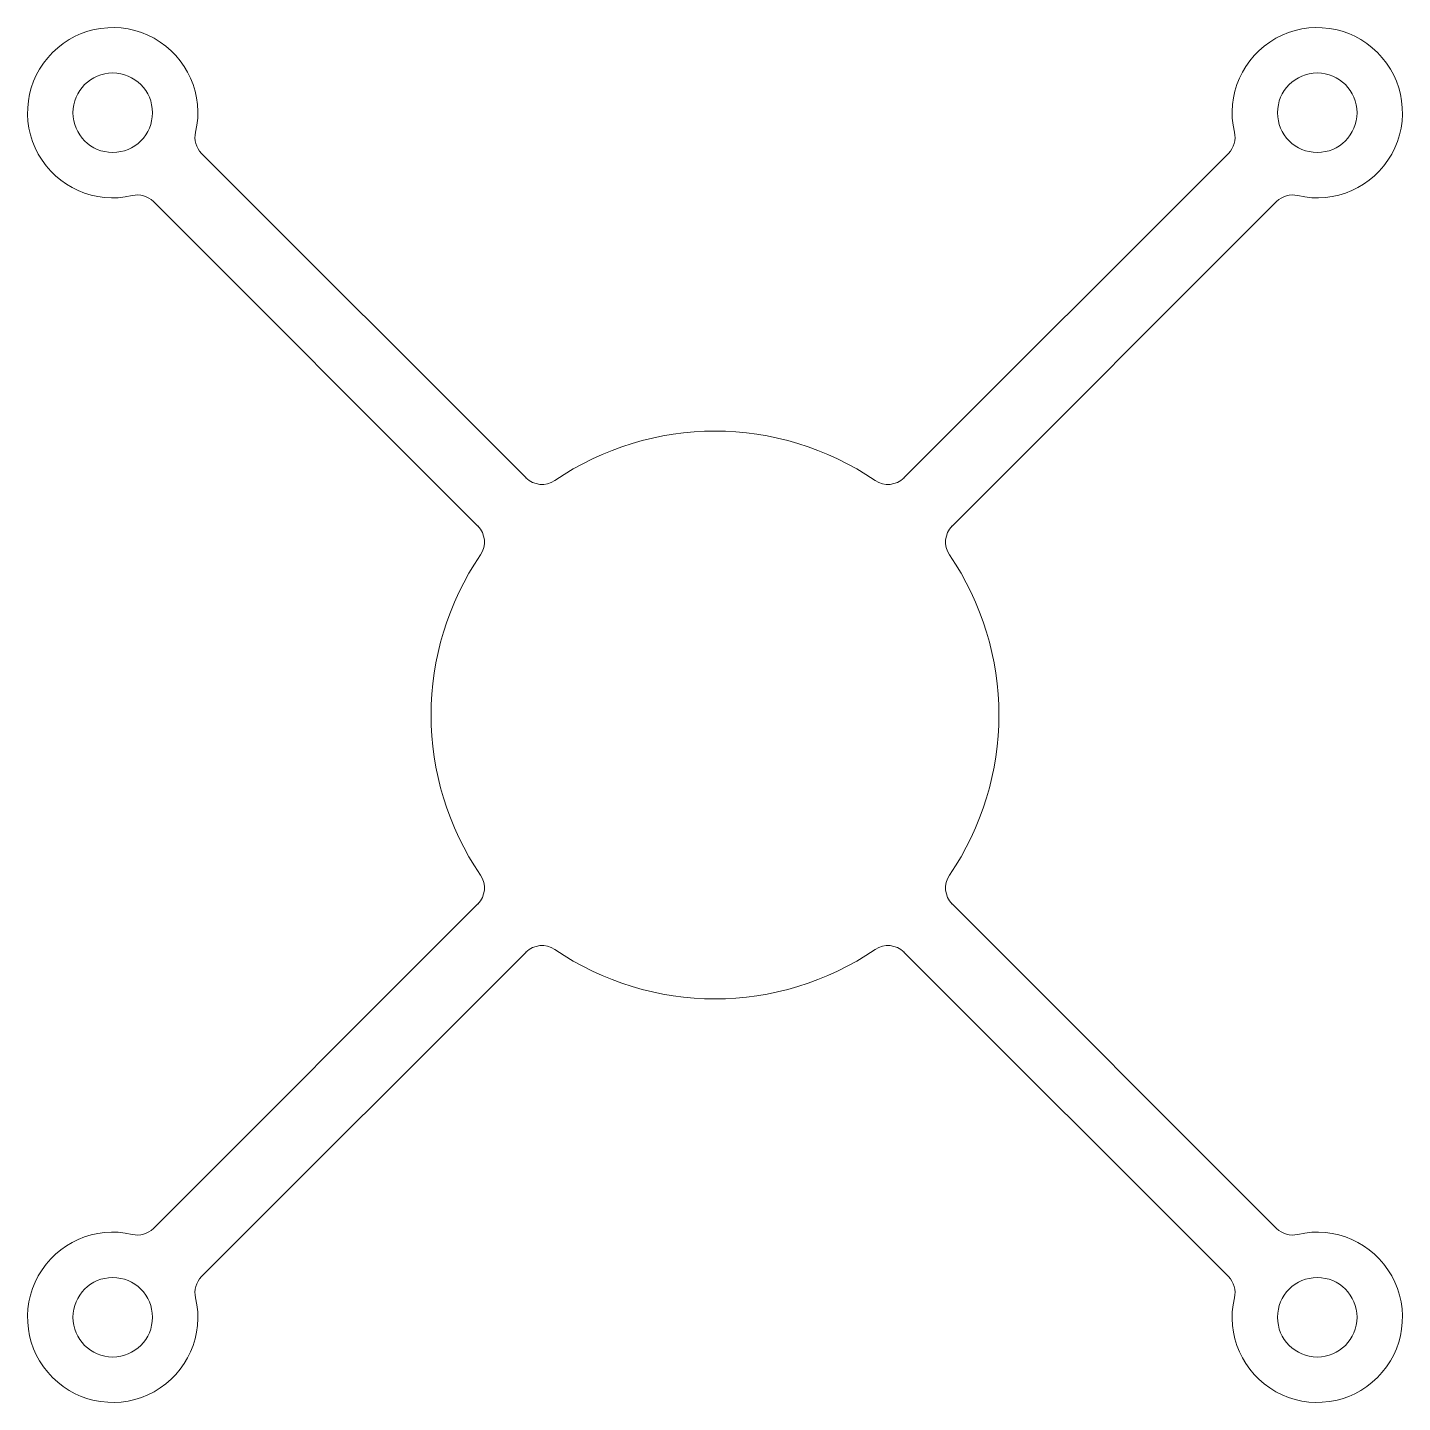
# Model space of a CAD drawing. Header units: millimetres. Extents: x -61 to 61, y -61 to 61.
import ezdxf

# ---------------------------------------------------------------- set-up
doc = ezdxf.new("R2010")
doc.units = ezdxf.units.MM

msp = doc.modelspace()

# ---------------------------------------------------------------- linework, layer by layer
at = {"color": 7, "linetype": 'Continuous', "lineweight": 15}
for p, q in [((-16.64, 20.88), (-45.2, 49.44)), ((45.2, 49.44), (16.64, 20.88)), ((-49.44, 45.2), (-20.88, 16.64)), ((20.88, 16.64), (49.44, 45.2)), ((-20.88, -16.64), (-49.44, -45.2)), ((49.44, -45.2), (20.88, -16.64)), ((-45.2, -49.44), (-16.64, -20.88)), ((16.64, -20.88), (45.2, -49.44))]:
    msp.add_line(p, q, dxfattribs=at)
for centre in [(-53.03, 53.03), (53.03, 53.03), (-53.03, -53.03), (53.03, -53.03)]:
    msp.add_circle(centre, 3.5, dxfattribs=at)
for centre, radius, start, end in [((-53.03, 53.03), 7.5, 346.7569, 283.2431), ((53.03, 53.03), 7.5, 256.7569, 193.2431), ((-43.79, 50.86), 2, 166.7569, 225), ((43.79, 50.86), 2, 315, 13.2431), ((-50.86, 43.79), 2, 45, 103.2431), ((50.86, 43.79), 2, 76.7569, 135), ((0, 0), 25, 55.6719, 124.3281), ((-15.23, 22.3), 2, 225, 304.3281), ((15.23, 22.3), 2, 235.6719, 315), ((-22.3, 15.23), 2, 325.6719, 45), ((22.3, 15.23), 2, 135, 214.3281), ((0, 0), 25, 145.6719, 214.3281), ((0, 0), 25, 325.6719, 34.3281), ((-22.3, -15.23), 2, 315, 34.3281), ((22.3, -15.23), 2, 145.6719, 225), ((-15.23, -22.3), 2, 55.6719, 135), ((15.23, -22.3), 2, 45, 124.3281), ((0, 0), 25, 235.6719, 304.3281), ((-53.03, -53.03), 7.5, 76.7569, 13.2431), ((-50.86, -43.79), 2, 256.7569, 315), ((53.03, -53.03), 7.5, 166.7569, 103.2431), ((50.86, -43.79), 2, 225, 283.2431), ((-43.79, -50.86), 2, 135, 193.2431), ((43.79, -50.86), 2, 346.7569, 45)]:
    msp.add_arc(centre, radius, start, end, dxfattribs=at)

doc.saveas('drawing.dxf')
